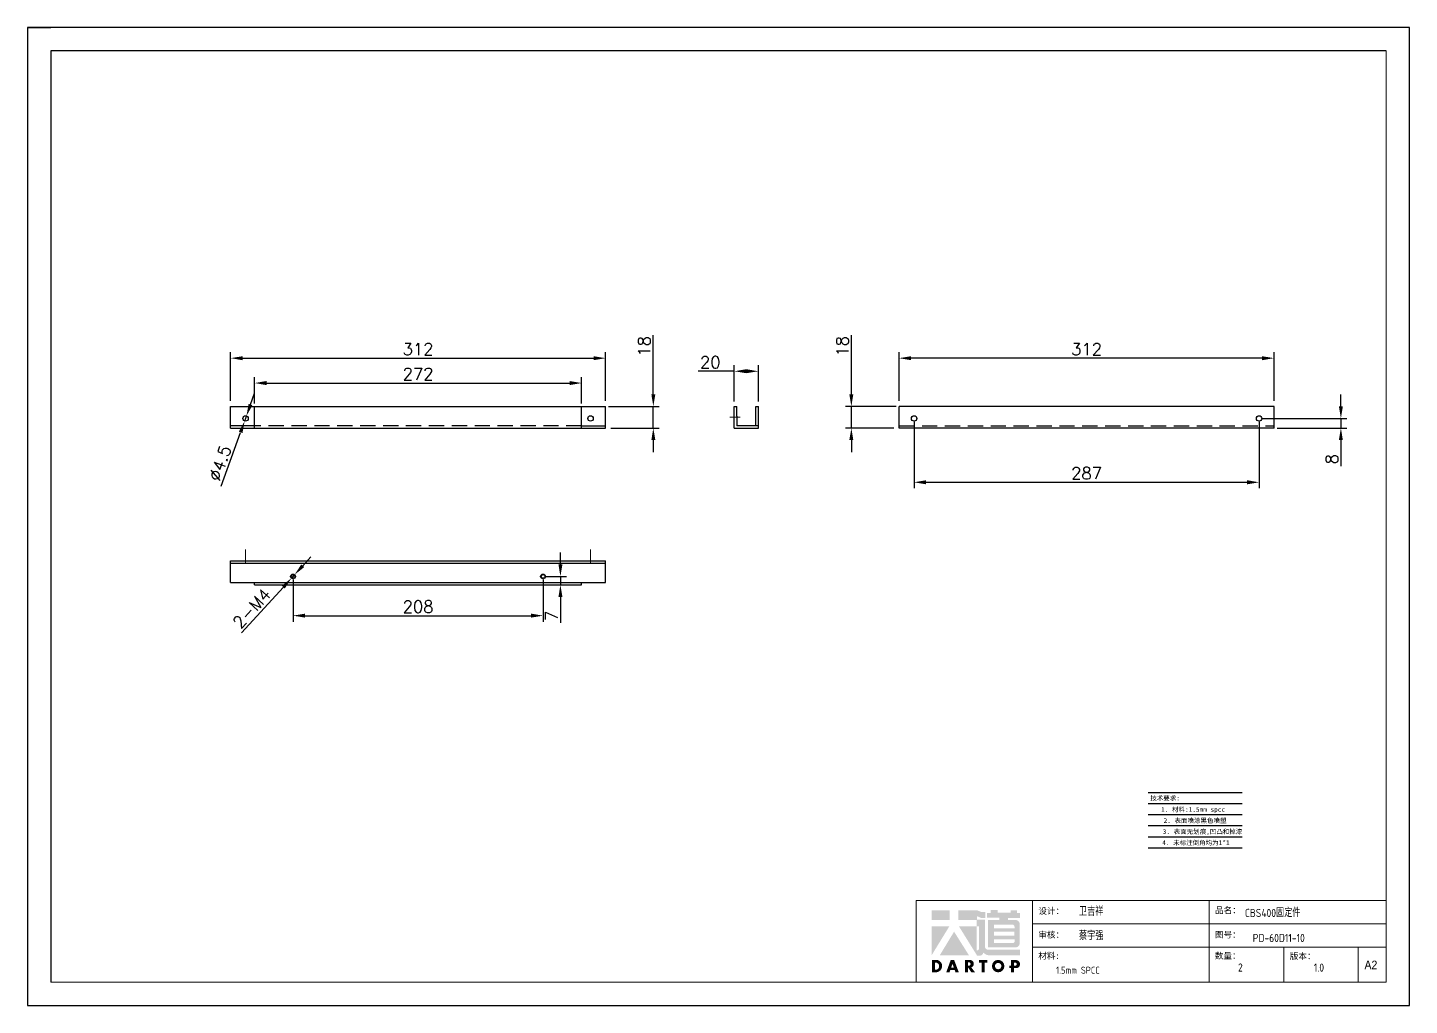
# Model space of a CAD drawing. Header units: millimetres. Extents: x -30327 to 34858, y 4015 to 75103.
# Drawn here: x 1138 to 2287, y 37749 to 38562 of the extents above; entities that cross this region are included whole.
import ezdxf
from ezdxf.enums import TextEntityAlignment as Align

# ---------------------------------------------------------------- set-up
doc = ezdxf.new("R2010")
doc.units = ezdxf.units.MM
doc.linetypes.add('CENTER2', pattern=[28.575, 19.05, -3.175, 3.175, -3.175])
doc.linetypes.add('HIDDEN2', pattern=[4.7625, 3.175, -1.5875])
for name, color, linetype, lineweight in [('A-TITLEBLOCK', 7, 'Continuous', 18), ('cen', 1, 'CENTER2', 9), ('dim', 2, 'Continuous', 9)]:
    doc.layers.add(name, color=color, linetype=linetype, lineweight=lineweight)
doc.layers.add('hidden', color=3, linetype='HIDDEN2')
doc.layers.add('print', color=30, linetype='Continuous')
doc.styles.add('GB', font='GBENOR.SHX', dxfattribs={"bigfont": 'gbcbig.shx'})
doc.styles.add('HZ', font='')
doc.styles.add('SLDTEXTSTYLE0', font='simfang.ttf', dxfattribs={"bigfont": 'bigfont'})
doc.styles.add('SLDTEXTSTYLE1', font='Gothic.ttf', dxfattribs={"width": 0.913})
doc.styles.get("Standard").update_dxf_attribs({"font": 'txt', "bigfont": 'gbcbig.shx'})
doc.styles.get('HZ').set_extended_font_data('SimSun')
doc.dimstyles.new('1-4', dxfattribs={"dimscale": 4, "dimtxt": 2.5, "dimasz": 2.5, "dimexe": 1.25, "dimexo": 0.625, "dimtad": 1, "dimdsep": 46, "dimtxsty": 'Standard', "dimcen": 2.5, "dimadec": 0, "dimazin": 0, "dimtfac": 1, "dimtmove": 0, "dimatfit": 3, "dimfxl": 0, "dimarcsym": 0})

# ---------------------------------------------------------------- blocks, each defined once
blk = doc.blocks.new('*D1504')
at = {"layer": 'Defpoints', "color": 0}
for p in [(1618.7, 38287.5), (1306.7, 38249.6), (1618.7, 38249.6)]:
    blk.add_point(p, dxfattribs=at)
at = {"layer": 'dim', "color": 0, "lineweight": -2}
for p, q in [((1306.7, 38252.1), (1306.7, 38292.5)), ((1316.7, 38287.5), (1608.7, 38287.5)), ((1618.7, 38252.1), (1618.7, 38292.5))]:
    blk.add_line(p, q, dxfattribs=at)
at = {"layer": 'dim', "color": 0}
for points in [[(1316.7, 38289.1), (1316.7, 38285.8), (1306.7, 38287.5)], [(1608.7, 38289.1), (1608.7, 38285.8), (1618.7, 38287.5)]]:
    blk.add_solid(points, dxfattribs=at)
at = {"layer": 'dim', "color": 0, "insert": (1462.7, 38295), "char_height": 10, "attachment_point": 5}
blk.add_mtext('312', dxfattribs=at)
blk = doc.blocks.new('*D1505')
at = {"layer": 'Defpoints', "color": 0}
for p in [(1618.7, 38247.4), (1658.4, 38247.4), (1620.7, 38229.4)]:
    blk.add_point(p, dxfattribs=at)
at = {"layer": 'dim', "color": 0, "lineweight": -2}
for p, q in [((1658.4, 38257.4), (1658.4, 38306.5)), ((1621.2, 38247.4), (1663.4, 38247.4)), ((1658.4, 38229.4), (1658.4, 38247.4)), ((1623.2, 38229.4), (1663.4, 38229.4)), ((1658.4, 38219.4), (1658.4, 38209.4))]:
    blk.add_line(p, q, dxfattribs=at)
at = {"layer": 'dim', "color": 0}
for points in [[(1656.8, 38257.4), (1660.1, 38257.4), (1658.4, 38247.4)], [(1656.8, 38219.4), (1660.1, 38219.4), (1658.4, 38229.4)]]:
    blk.add_solid(points, dxfattribs=at)
at = {"layer": 'dim', "color": 0, "insert": (1650.9, 38297.4), "char_height": 10, "attachment_point": 5, "rotation": 90}
blk.add_mtext('18', dxfattribs=at)
blk = doc.blocks.new('*D1506')
at = {"layer": 'Defpoints', "color": 0}
for p in [(1725.8, 38276.6), (1725.8, 38249), (1745.8, 38249)]:
    blk.add_point(p, dxfattribs=at)
at = {"layer": 'dim', "color": 0, "lineweight": -2}
for p, q in [((1725.8, 38276.6), (1695.8, 38276.6)), ((1725.8, 38251.5), (1725.8, 38281.6)), ((1745.8, 38251.5), (1745.8, 38281.6))]:
    blk.add_line(p, q, dxfattribs=at)
at = {"layer": 'dim', "color": 0}
for points in [[(1735.8, 38278.3), (1735.8, 38275), (1725.8, 38276.6)], [(1735.8, 38278.3), (1735.8, 38275), (1745.8, 38276.6)]]:
    blk.add_solid(points, dxfattribs=at)
at = {"layer": 'dim', "color": 0, "insert": (1705.8, 38284.1), "char_height": 10, "attachment_point": 5}
blk.add_mtext('20', dxfattribs=at)
blk = doc.blocks.new('Dartop Logo')
at = {"true_color": 0xc40018}
h = blk.add_hatch(color=12, dxfattribs=at)
h.set_gradient(color1=(196, 0, 24), color2=(196, 0, 24), tint=1)
h.paths.add_polyline_path([(30.39, -3.87), (33.08, -5.04), (35.99, -5.04), (35.99, -1.19), (33.59, -1.19), (30.46, 0.05), (17.94, 0.05), (17.94, -6.46), (30.12, -6.46), (30.12, -6.59), (30.12, -10.75), (18.31, -10.75), (30.46, -30.31), (32.87, -30.31, 0.279375), (34.63, -28.6), (34.63, -28.51), (34.84, -28.51, 0.143145), (38.15, -30.2), (59.27, -30.2), (59.27, -26.49), (38.06, -26.49, -0.414214), (35.75, -24.18), (35.75, -6.26), (30.39, -6.26)])
h.paths.add_polyline_path([(30.25, -10.84), (31.8, -10.84), (31.8, -26.02, -0.088936), (30.9, -26.94), (30.24, -26.94)], flags=16)
h = blk.add_hatch(color=12, dxfattribs=at)
h.set_gradient(color1=(196, 0, 24), color2=(196, 0, 24), tint=1)
h.paths.add_polyline_path([(59.24, -1.73), (57.36, -1.73), (57.36, 0.06), (53.06, 0.06), (53.06, -1.64), (44.29, -1.64), (44.29, 0.15), (39.7, 0.15), (39.7, -1.67), (37.16, -1.67), (37.16, -4.97), (45.54, -4.97), (45.54, -6.42), (37.73, -6.42), (37.73, -24.88), (56.26, -24.88, 0.414214), (59.15, -21.99), (59.15, -9.35, 0.414214), (56.26, -6.46), (51.36, -6.46), (51.36, -5.03), (59.24, -5.03)])
h.paths.add_polyline_path([(54.21, -9.59, -0.414214), (55.66, -11.04), (55.66, -12.1), (41.79, -12.1), (41.79, -9.59)], flags=16)
h.paths.add_polyline_path([(55.57, -14.33), (55.57, -17.01), (41.88, -17.01), (41.88, -14.33)], flags=16)
h.paths.add_polyline_path([(55.75, -19.43), (55.75, -20.57, -0.414214), (54.3, -22.02), (41.88, -22.02), (41.88, -19.43)], flags=16)
h = blk.add_hatch(color=12, dxfattribs=at)
h.set_gradient(color1=(196, 0, 24), color2=(196, 0, 24), tint=1)
h.paths.add_polyline_path([(12.18, 0), (0, 0), (0, -6.37), (12.18, -6.37)])
h = blk.add_hatch(color=12, dxfattribs=at)
h.set_gradient(color1=(196, 0, 24), color2=(196, 0, 24), tint=1)
h.paths.add_polyline_path([(11.79, -10.83), (0.03, -10.83), (0.03, -30.03)])
h = blk.add_hatch(color=12, dxfattribs=at)
h.set_gradient(color1=(196, 0, 24), color2=(196, 0, 24), tint=1)
h.paths.add_polyline_path([(15.05, -14.31), (5.44, -30.15), (25.01, -30.15)])
at = {"true_color": 0x646464}
h = blk.add_hatch(color=251, dxfattribs=at)
h.set_gradient(color1=(100, 100, 100), color2=(100, 100, 100), tint=1)
h.paths.add_polyline_path([(4.15, -33.43), (0.11, -33.43), (0.11, -41.5), (3.51, -41.5, 0.793016)])
h.paths.add_polyline_path([(3.57, -39.73), (2.16, -39.73), (2.16, -35.19), (3.42, -35.19, -0.671361)], flags=16)
h = blk.add_hatch(color=251, dxfattribs=at)
h.set_gradient(color1=(100, 100, 100), color2=(100, 100, 100), tint=1)
h.paths.add_polyline_path([(15.08, -33.36), (12.78, -33.36), (9.82, -41.51), (12, -41.51), (12.51, -40.06), (15.46, -40.06), (15.99, -41.52), (18.19, -41.52)])
h.paths.add_polyline_path([(14.9, -38.51), (13.07, -38.51), (13.97, -35.95)], flags=16)
h = blk.add_hatch(color=251, dxfattribs=at)
h.set_gradient(color1=(100, 100, 100), color2=(100, 100, 100), tint=1)
h.paths.add_polyline_path([(26.27, -33.36), (22.3, -33.36), (22.3, -41.51), (24.4, -41.51), (24.4, -38.28), (26.55, -41.54), (29.09, -41.54), (26.61, -38.3, 0.744055)])
h.paths.add_polyline_path([(24.38, -37.08), (24.38, -34.94), (25.32, -34.94, -0.796809), (25.3, -37.08)], flags=16)
h = blk.add_hatch(color=251, dxfattribs=at)
h.set_gradient(color1=(100, 100, 100), color2=(100, 100, 100), tint=1)
h.paths.add_polyline_path([(37.44, -33.4), (31.88, -33.4), (31.88, -35.16), (33.61, -35.16), (33.61, -41.52), (35.69, -41.52), (35.69, -35.16), (37.44, -35.16)])
h = blk.add_hatch(color=251, dxfattribs=at)
h.set_gradient(color1=(100, 100, 100), color2=(100, 100, 100), tint=1)
h.paths.add_polyline_path([(40.46, -37.41, 1), (48.83, -37.41, 1)])
h.paths.add_polyline_path([(46.8, -37.41, -1), (42.5, -37.41, -1)], flags=16)
h = blk.add_hatch(color=251, dxfattribs=at)
h.set_gradient(color1=(100, 100, 100), color2=(100, 100, 100), tint=1)
h.paths.add_polyline_path([(56.85, -33.38), (56.73, -33.38), (53.19, -33.38), (53.19, -37.19), (52.26, -37.19), (52.26, -38.73), (53.18, -38.73), (53.18, -41.5), (55.24, -41.5), (55.24, -38.72), (57.51, -38.72, 0.812304)])
h.paths.add_polyline_path([(55.21, -37.18), (55.21, -35.05), (56.39, -35.05, -0.778213), (56.27, -37.18)], flags=16)
blk = doc.blocks.new('DT-A2-TITLE')
for p, q in [((594, 420), (0, 420)), ((0, 420), (0, 420)), ((0, 420), (0, 0)), ((0, 420), (10, 420)), ((594, 0), (594, 420)), ((10, 410), (10, 10)), ((584, 410), (10, 410))]:
    blk.add_line(p, q)
at = {"layer": 'A-TITLEBLOCK', "color": 7}
for p, q in [((584, 410), (584, 10)), ((594, 0), (594, 297)), ((382, 10), (382, 45)), ((584, 45), (382, 45)), ((432, 45), (432, 10)), ((508, 45), (508, 10)), ((584, 35), (432, 35)), ((432, 25), (584.08, 25)), ((540, 10), (540, 25)), ((572, 10), (572, 25)), ((10, 10), (584, 10)), ((0, 0), (594, 0))]:
    blk.add_line(p, q, dxfattribs=at)
at = {"layer": 'A-TITLEBLOCK', "xscale": 0.6400000000000001, "yscale": 0.6400000000000001, "zscale": 0.6400000000000001}
blk.add_blockref('Dartop Logo', (388.65, 40.81), dxfattribs=at)
at = {"style": 'GB'}
for tag, p, height in [('#设计', (451.96, 38.52), 3.5), ('#品名', (523.32, 37.95), 3.5), ('#审核', (451.99, 28.1), 3.5), ('#图号', (526.67, 27.2), 3.5), ('#数量', (520.33, 14.51), 3.5), ('#版本', (552.92, 14.47), 3.5), ('#材料说明', (442.15, 13.59), 3)]:
    blk.add_attdef(tag, p, '', height=height, dxfattribs=at)
at = {"layer": 'A-TITLEBLOCK', "color": 7, "attachment_point": 1}
for s, insert, char_height, style in [('设计：', (434.47, 41.87), 2.646, 'SLDTEXTSTYLE0'), ('品名：', (510.43, 42.19), 2.646, 'SLDTEXTSTYLE0'), ('审核：', (434.47, 31.64), 2.646, 'SLDTEXTSTYLE0'), ('图号：', (510.4, 31.66), 2.646, 'SLDTEXTSTYLE0'), ('材料:', (434.47, 22.62), 2.646, 'SLDTEXTSTYLE0'), ('数量：', (510.35, 22.64), 2.646, 'SLDTEXTSTYLE0'), ('版本：', (542.59, 22.48), 2.646, 'SLDTEXTSTYLE0'), ('A2', (574.7, 19.21), 3.704, 'SLDTEXTSTYLE1')]:
    blk.add_mtext(s, dxfattribs=dict(at, insert=insert, char_height=char_height, style=style))
blk = doc.blocks.new('*D1507')
at = {"layer": 'Defpoints', "color": 0}
for p in [(1358.7, 38106), (1566.7, 38106), (1566.7, 38073.4)]:
    blk.add_point(p, dxfattribs=at)
at = {"layer": 'dim', "color": 0, "lineweight": -2}
for p, q in [((1358.7, 38103.5), (1358.7, 38068.4)), ((1566.7, 38103.5), (1566.7, 38068.4)), ((1368.7, 38073.4), (1556.7, 38073.4))]:
    blk.add_line(p, q, dxfattribs=at)
at = {"layer": 'dim', "color": 0}
for points in [[(1368.7, 38075.1), (1368.7, 38071.8), (1358.7, 38073.4)], [(1556.7, 38075.1), (1556.7, 38071.8), (1566.7, 38073.4)]]:
    blk.add_solid(points, dxfattribs=at)
at = {"layer": 'dim', "color": 0, "insert": (1462.7, 38080.9), "char_height": 10, "attachment_point": 5}
blk.add_mtext('208', dxfattribs=at)
blk = doc.blocks.new('*D1508')
at = {"layer": 'Defpoints', "color": 0}
for p in [(1566.7, 38106), (1568, 38099), (1581.1, 38099)]:
    blk.add_point(p, dxfattribs=at)
at = {"layer": 'dim', "color": 0, "lineweight": -2}
for p, q in [((1581.1, 38116), (1581.1, 38126)), ((1569.2, 38106), (1586.1, 38106)), ((1570.5, 38099), (1586.1, 38099)), ((1581.1, 38106), (1581.1, 38099)), ((1581.1, 38089), (1581.1, 38067.4))]:
    blk.add_line(p, q, dxfattribs=at)
at = {"layer": 'dim', "color": 0}
for points in [[(1579.5, 38116), (1582.8, 38116), (1581.1, 38106)], [(1579.5, 38089), (1582.8, 38089), (1581.1, 38099)]]:
    blk.add_solid(points, dxfattribs=at)
at = {"layer": 'dim', "color": 0, "insert": (1573.6, 38073.2), "char_height": 10, "attachment_point": 5, "rotation": 90}
blk.add_mtext('7', dxfattribs=at)
blk = doc.blocks.new('*D1509')
at = {"layer": 'Defpoints', "color": 0}
for p in [(1357.3, 38104.6), (1360, 38107.5)]:
    blk.add_point(p, dxfattribs=at)
at = {"layer": 'dim', "color": 0, "lineweight": -2}
for p, q in [((1366.8, 38114.9), (1373.5, 38122.3)), ((1360, 38107.5), (1357.3, 38104.6)), ((1315.7, 38059), (1350.6, 38097.2))]:
    blk.add_line(p, q, dxfattribs=at)
at = {"layer": 'dim', "color": 0}
for points in [[(1365.5, 38116), (1368, 38113.8), (1360, 38107.5)], [(1349.4, 38098.3), (1351.8, 38096), (1357.3, 38104.6)]]:
    blk.add_solid(points, dxfattribs=at)
at = {"layer": 'dim', "color": 0, "insert": (1324.3, 38079.5), "char_height": 10, "attachment_point": 5, "rotation": 47.5849}
blk.add_mtext('2-M4', dxfattribs=at)
blk = doc.blocks.new('*D1536')
at = {"layer": 'Defpoints', "color": 0}
for p in [(1598.7, 38266.8), (1326.7, 38247.4), (1598.7, 38247.4)]:
    blk.add_point(p, dxfattribs=at)
at = {"layer": 'dim', "color": 0, "lineweight": -2}
for p, q in [((1326.7, 38249.9), (1326.7, 38271.8)), ((1598.7, 38249.9), (1598.7, 38271.8)), ((1336.7, 38266.8), (1588.7, 38266.8))]:
    blk.add_line(p, q, dxfattribs=at)
at = {"layer": 'dim', "color": 0}
for points in [[(1336.7, 38268.5), (1336.7, 38265.1), (1326.7, 38266.8)], [(1588.7, 38268.5), (1588.7, 38265.1), (1598.7, 38266.8)]]:
    blk.add_solid(points, dxfattribs=at)
at = {"layer": 'dim', "color": 0, "insert": (1462.7, 38274.3), "char_height": 10, "attachment_point": 5}
blk.add_mtext('272', dxfattribs=at)
blk = doc.blocks.new('*D1537')
at = {"layer": 'Defpoints', "color": 0}
for p in [(1862.9, 38287.5), (1862.9, 38249.6), (2174.9, 38249.6)]:
    blk.add_point(p, dxfattribs=at)
at = {"layer": 'dim', "color": 0, "lineweight": -2}
for p, q in [((1862.9, 38252.1), (1862.9, 38292.5)), ((2164.9, 38287.5), (1872.9, 38287.5)), ((2174.9, 38252.1), (2174.9, 38292.5))]:
    blk.add_line(p, q, dxfattribs=at)
at = {"layer": 'dim', "color": 0}
for points in [[(1872.9, 38289.1), (1872.9, 38285.8), (1862.9, 38287.5)], [(2164.9, 38289.1), (2164.9, 38285.8), (2174.9, 38287.5)]]:
    blk.add_solid(points, dxfattribs=at)
at = {"layer": 'dim', "color": 0, "insert": (2018.9, 38295), "char_height": 10, "attachment_point": 5}
blk.add_mtext('312', dxfattribs=at)
blk = doc.blocks.new('*D1538')
at = {"layer": 'Defpoints', "color": 0}
for p in [(1823.2, 38247.4), (1862.9, 38247.4), (1860.9, 38229.4)]:
    blk.add_point(p, dxfattribs=at)
at = {"layer": 'dim', "color": 0, "lineweight": -2}
for p, q in [((1823.2, 38257.4), (1823.2, 38306.5)), ((1860.4, 38247.4), (1818.2, 38247.4)), ((1823.2, 38229.4), (1823.2, 38247.4)), ((1858.4, 38229.4), (1818.2, 38229.4)), ((1823.2, 38219.4), (1823.2, 38209.4))]:
    blk.add_line(p, q, dxfattribs=at)
at = {"layer": 'dim', "color": 0}
for points in [[(1821.5, 38257.4), (1824.8, 38257.4), (1823.2, 38247.4)], [(1821.5, 38219.4), (1824.8, 38219.4), (1823.2, 38229.4)]]:
    blk.add_solid(points, dxfattribs=at)
at = {"layer": 'dim', "color": 0, "insert": (1815.7, 38297.4), "char_height": 10, "attachment_point": 5, "rotation": 90}
blk.add_mtext('18', dxfattribs=at)
blk = doc.blocks.new('*D1539')
at = {"layer": 'Defpoints', "color": 0}
for p in [(1875.4, 38237.4), (2162.4, 38237.4), (2162.4, 38184.3)]:
    blk.add_point(p, dxfattribs=at)
at = {"layer": 'dim', "color": 0, "lineweight": -2}
for p, q in [((1875.4, 38234.9), (1875.4, 38179.3)), ((2162.4, 38234.9), (2162.4, 38179.3)), ((1885.4, 38184.3), (2152.4, 38184.3))]:
    blk.add_line(p, q, dxfattribs=at)
at = {"layer": 'dim', "color": 0}
for points in [[(1885.4, 38186), (1885.4, 38182.6), (1875.4, 38184.3)], [(2152.4, 38186), (2152.4, 38182.6), (2162.4, 38184.3)]]:
    blk.add_solid(points, dxfattribs=at)
at = {"layer": 'dim', "color": 0, "insert": (2018.9, 38191.8), "char_height": 10, "attachment_point": 5}
blk.add_mtext('287', dxfattribs=at)
blk = doc.blocks.new('*D1540')
at = {"layer": 'Defpoints', "color": 0}
for p in [(2162.4, 38237.4), (2174.9, 38229.4), (2230.5, 38229.4)]:
    blk.add_point(p, dxfattribs=at)
at = {"layer": 'dim', "color": 0, "lineweight": -2}
for p, q in [((2230.5, 38247.4), (2230.5, 38257.4)), ((2164.9, 38237.4), (2235.5, 38237.4)), ((2230.5, 38237.4), (2230.5, 38229.4)), ((2177.4, 38229.4), (2235.5, 38229.4)), ((2230.5, 38219.4), (2230.5, 38197.7))]:
    blk.add_line(p, q, dxfattribs=at)
at = {"layer": 'dim', "color": 0}
for points in [[(2228.8, 38247.4), (2232.1, 38247.4), (2230.5, 38237.4)], [(2228.8, 38219.4), (2232.1, 38219.4), (2230.5, 38229.4)]]:
    blk.add_solid(points, dxfattribs=at)
at = {"layer": 'dim', "color": 0, "insert": (2223, 38203.5), "char_height": 10, "attachment_point": 5, "rotation": 90}
blk.add_mtext('8', dxfattribs=at)
blk = doc.blocks.new('*D1598')
at = {"layer": 'Defpoints', "color": 0}
for p in [(1319.9, 38239.5), (1318.4, 38235.2)]:
    blk.add_point(p, dxfattribs=at)
at = {"layer": 'dim', "color": 0, "lineweight": -2}
for p, q in [((1323.3, 38248.9), (1326.7, 38258.3)), ((1319.9, 38239.5), (1318.4, 38235.2)), ((1299, 38181.1), (1315, 38225.8))]:
    blk.add_line(p, q, dxfattribs=at)
at = {"layer": 'dim', "color": 0}
for points in [[(1321.7, 38249.5), (1324.9, 38248.3), (1319.9, 38239.5)], [(1313.5, 38226.4), (1316.6, 38225.3), (1318.4, 38235.2)]]:
    blk.add_solid(points, dxfattribs=at)
at = {"layer": 'dim', "color": 0, "insert": (1297.9, 38200.2), "char_height": 10, "attachment_point": 5, "rotation": 70.2848}
blk.add_mtext('∅4.5', dxfattribs=at)

msp = doc.modelspace()

# ---------------------------------------------------------------- linework, layer by layer
for p, q in [((1306.6802, 38247.359), (1618.6802, 38247.359)), ((1343.6802, 38247.359), (1581.6802, 38247.359)), ((1598.6802, 38229.359), (1598.6802, 38247.359)), ((1618.6802, 38229.359), (1618.6802, 38247.359)), ((1725.7964, 38229.359), (1725.7964, 38247.359)), ((1725.7964, 38247.359), (1727.7964, 38247.359)), ((1743.7964, 38239.359), (1743.7964, 38247.359)), ((1743.7964, 38247.359), (1745.7964, 38247.359)), ((1743.7964, 38247.359), (1745.7964, 38247.359)), ((1745.7964, 38231.359), (1745.7964, 38247.359)), ((2174.9125, 38247.359), (1862.9125, 38247.359)), ((1862.9125, 38229.359), (1862.9125, 38247.359)), ((2137.9125, 38247.359), (1899.9125, 38247.359)), ((1727.7964, 38239.359), (1727.7964, 38231.359)), ((1743.7964, 38231.359), (1743.7964, 38239.359)), ((1326.6802, 38231.359), (1306.6802, 38231.359)), ((1306.6802, 38229.359), (1618.6802, 38229.359)), ((1598.6802, 38231.359), (1618.6802, 38231.359)), ((1725.7964, 38229.359), (1745.7964, 38229.359)), ((1745.7964, 38231.359), (1727.7964, 38231.359)), ((1745.7964, 38229.359), (1745.7964, 38231.359)), ((2174.9125, 38229.359), (1862.9125, 38229.359)), ((1306.6802, 38119.03), (1618.6802, 38119.03)), ((1326.6802, 38099.03), (1598.6802, 38099.03))]:
    msp.add_line(p, q)
at = {"ltscale": 4}
for p, q in [((1306.6802, 38229.359), (1306.6802, 38247.359)), ((1326.6802, 38229.359), (1326.6802, 38247.359)), ((1727.7964, 38239.359), (1727.7964, 38247.359)), ((2174.9125, 38229.359), (2174.9125, 38247.359)), ((1306.6802, 38101.03), (1306.6802, 38119.03)), ((1306.6802, 38117.03), (1618.6802, 38117.03)), ((1618.6802, 38101.03), (1618.6802, 38119.03)), ((1306.6802, 38101.03), (1618.6802, 38101.03)), ((1326.6802, 38099.03), (1326.6802, 38101.03)), ((1598.6802, 38099.03), (1598.6802, 38101.03))]:
    msp.add_line(p, q, dxfattribs=at)
for centre, radius in [((1319.1802, 38237.359), 2.25), ((1606.1802, 38237.359), 2.25), ((1875.4125, 38237.359), 2.25), ((2162.4125, 38237.359), 2.25), ((1358.6802, 38106.03), 2), ((1358.6802, 38106.03), 1.5), ((1566.6802, 38106.03), 2), ((1566.6802, 38106.03), 1.5)]:
    msp.add_circle(centre, radius)
at = {"layer": 'cen', "ltscale": 4}
msp.add_line((1722.0245, 38238.359), (1730.6031, 38238.359), dxfattribs=at)
at = {"layer": 'cen'}
for p, q in [((1319.1802, 38117.5878), (1319.1802, 38128.4723)), ((1606.1802, 38117.5878), (1606.1802, 38128.4723))]:
    msp.add_line(p, q, dxfattribs=at)
at = {"layer": 'Defpoints'}
for p, q in [((2070.0157, 37926.419), (2148.3276, 37926.419)), ((2070.0157, 37917.2244), (2148.3276, 37917.2244)), ((2070.0157, 37917.2244), (2148.3276, 37917.2244)), ((2070.0157, 37908.0298), (2148.3276, 37908.0298)), ((2070.0157, 37898.8352), (2148.3276, 37898.8352)), ((2070.0157, 37889.6407), (2148.3276, 37889.6407)), ((2070.0157, 37880.4461), (2148.3276, 37880.4461))]:
    msp.add_line(p, q, dxfattribs=at)
at = {"layer": 'hidden', "ltscale": 4}
for p, q in [((1598.6802, 38231.359), (1326.6802, 38231.359)), ((1862.9125, 38231.359), (2174.9125, 38231.359))]:
    msp.add_line(p, q, dxfattribs=at)
at = {"layer": 'print'}
msp.add_lwpolyline([(1137.8456, 37749.4291), (2287.4494, 37749.4291), (2287.4494, 38562.2803), (1137.8456, 38562.2803)], close=True, dxfattribs=at)

# ---------------------------------------------------------------- block references
at = {"xscale": 1.93536, "yscale": 1.93536, "zscale": 1.93536}
msp.add_blockref('DT-A2-TITLE', (1137.8456, 37749.4291), dxfattribs=at).add_auto_attribs({'#设计': '卫吉祥', '#审核': '蔡宇强', '#材料说明': '1.5mm SPCC', '#品名': 'CBS400固定件', '#图号': 'PD-60D11-10', '#数量': '2', '#版本': '1.0'})

# ---------------------------------------------------------------- texts
at = {"style": 'HZ'}
for s, height, p in [('技术要求:', 3.86173, (2084.2378, 37921.7786)), ('1. 材料:1.5mm spcc', 3.861726, (2107.5233, 37912.2664)), ('    2. 表面喷涂黑色喷塑  ', 3.861726, (2106.1076, 37903.0718)), ('3. 表面无划痕,凹凸和掉漆', 3.861726, (2115.3794, 37893.8772)), ('4. 未标注倒角均为1*1', 3.861726, (2109.8652, 37884.6826))]:
    msp.add_text(s, height=height, dxfattribs=at).set_placement(p, align=Align.MIDDLE_CENTER)

# ---------------------------------------------------------------- dimensions: what is measured, and where the dimension line sits
at = {"layer": 'dim'}
for base, p1, p2, angle, picture, middle in [((1658.425, 38247.359), (1620.6802, 38229.359), (1618.6802, 38247.359), 90, '*D1505', (1658.425, 38297.359)), ((1823.1677, 38247.359), (1860.9125, 38229.359), (1862.9125, 38247.359), 90, '*D1538', (1823.1677, 38297.359)), ((1862.9125, 38287.4551), (2174.9125, 38249.5842), (1862.9125, 38249.5842), 180, '*D1537', (2018.9125, 38287.4551))]:
    dim = msp.add_linear_dim(base=base, p1=p1, p2=p2, angle=angle, dimstyle='1-4', dxfattribs=at)
    dim.commit()
    dim.dimension.update_dxf_attribs({"geometry": picture, "text_midpoint": middle, "dimtype": 160})
dim = msp.add_linear_dim(base=(1618.6802, 38287.4551), p1=(1306.6802, 38249.5842), p2=(1618.6802, 38249.5842), dimstyle='1-4', dxfattribs=at)
dim.commit()
dim.dimension.update_dxf_attribs({"geometry": '*D1504', "text_midpoint": (1462.6802, 38287.4551), "dimtype": 160})
for base, p1, p2, angle, picture, middle in [((1725.7964, 38276.6322), (1745.7964, 38248.961), (1725.7964, 38248.961), 180, '*D1506', (1705.7964, 38284.1322)), ((2230.4511, 38229.359), (2162.4125, 38237.359), (2174.9125, 38229.359), 90, '*D1540', (2222.9511, 38203.5256)), ((1581.1184, 38099.03), (1566.6802, 38106.03), (1568.0309, 38099.03), 90, '*D1508', (1573.6184, 38073.1967))]:
    dim = msp.add_linear_dim(base=base, p1=p1, p2=p2, angle=angle, dimstyle='1-4', dxfattribs=at)
    dim.commit()
    dim.dimension.update_dxf_attribs({"geometry": picture, "text_midpoint": middle})
for base, p1, p2, picture, middle in [((1598.6802, 38266.7939), (1326.6802, 38247.359), (1598.6802, 38247.359), '*D1536', (1462.6802, 38274.2939)), ((2162.4125, 38184.2924), (1875.4125, 38237.359), (2162.4125, 38237.359), '*D1539', (2018.9125, 38191.7924)), ((1566.6802, 38073.4178), (1358.6802, 38106.03), (1566.6802, 38106.03), '*D1507', (1462.6802, 38080.9178))]:
    dim = msp.add_linear_dim(base=base, p1=p1, p2=p2, dimstyle='1-4', dxfattribs=at)
    dim.commit()
    dim.dimension.update_dxf_attribs({"geometry": picture, "text_midpoint": middle})
dim = msp.add_diameter_dim_2p(p1=(1319.9393, 38239.4771), p2=(1318.4212, 38235.2409), dimstyle='1-4', dxfattribs=at)
dim.commit()
dim.dimension.update_dxf_attribs({"geometry": '*D1598', "text_midpoint": (1304.9397, 38197.62), "dimtype": 163})
dim = msp.add_diameter_dim_2p(p1=(1360.0292, 38107.5066), p2=(1357.3312, 38104.5535), text='2-M4', dimstyle='1-4', dxfattribs=at)
dim.commit()
dim.dimension.update_dxf_attribs({"geometry": '*D1509', "text_midpoint": (1324.2522, 38079.4658)})

doc.saveas('drawing.dxf')
